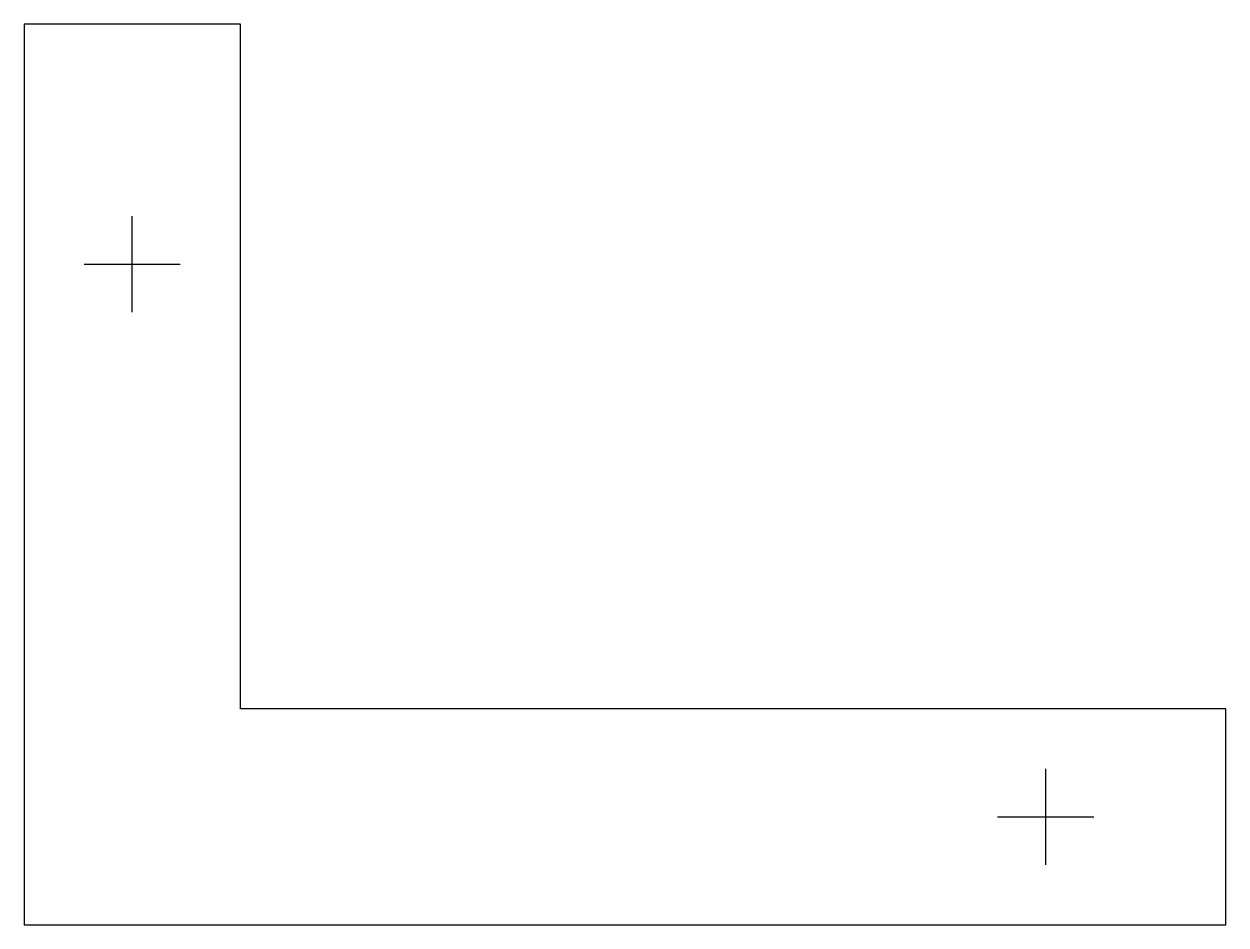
# Model space of a CAD drawing. Header units: metres. Extents: x 0 to 100, y 0 to 75.
import ezdxf

# ---------------------------------------------------------------- set-up
doc = ezdxf.new("R2010")
doc.units = ezdxf.units.M
doc.layers.add('GUIDE', color=3, linetype='Continuous')
doc.layers.add('OUTER', color=7, linetype='Continuous')

msp = doc.modelspace()

# ---------------------------------------------------------------- linework, layer by layer
at = {"layer": 'GUIDE'}
for p, q in [((9, 51), (9, 59)), ((5, 55), (13, 55)), ((85, 5), (85, 13)), ((81, 9), (89, 9))]:
    msp.add_line(p, q, dxfattribs=at)
at = {"layer": 'OUTER'}
msp.add_lwpolyline([(0, 0), (100, 0), (100, 18), (18, 18), (18, 75), (0, 75), (0, 0)], dxfattribs=at)

doc.saveas('drawing.dxf')
